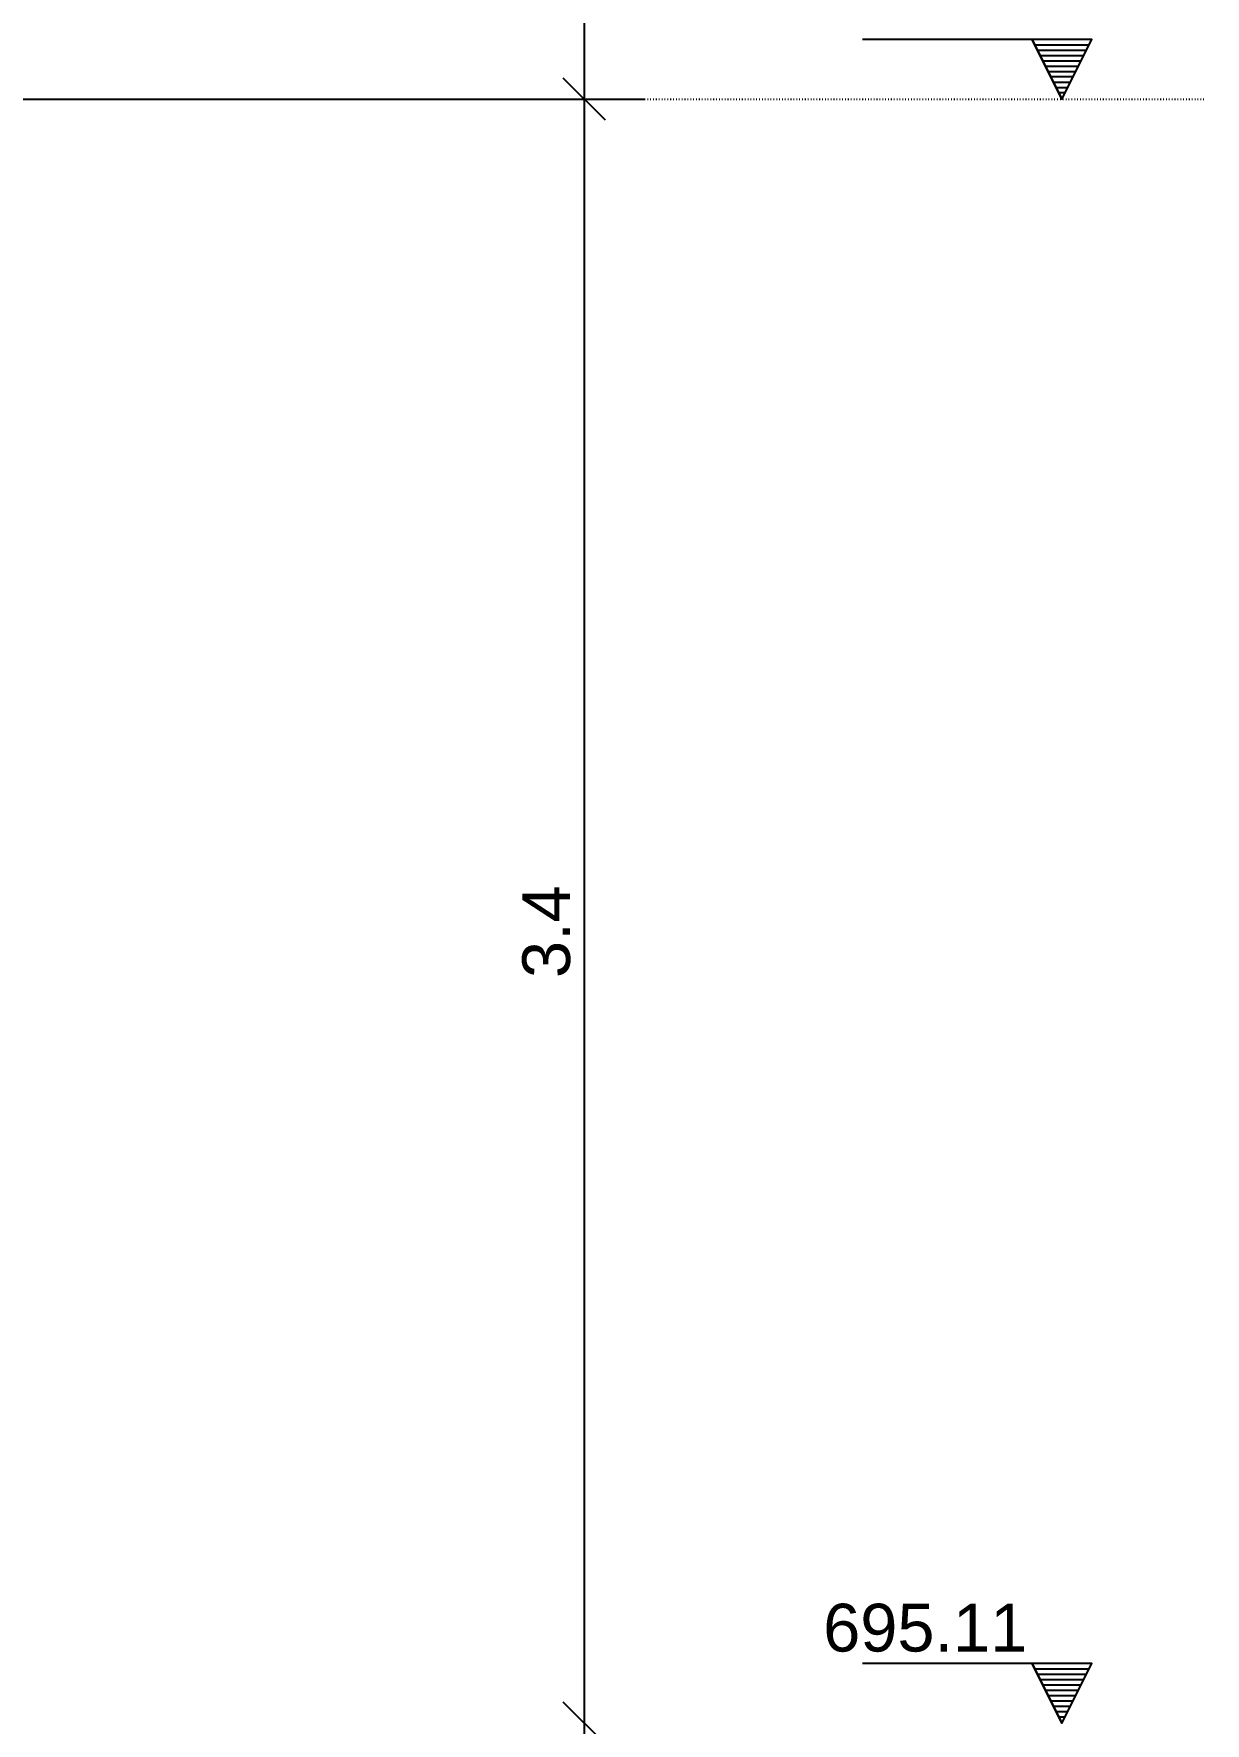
# Model space of a CAD drawing. Extents: x 37185 to 43130, y -8131 to -3926.
# Drawn here: x 40363.5 to 40527.1, y -7256.5 to -7020.7 of the extents above; entities that cross this region are included whole.
import ezdxf

# ---------------------------------------------------------------- set-up
doc = ezdxf.new("R2010")
doc.units = 0
doc.header["$MEASUREMENT"] = 0
doc.linetypes.add('ESTILO_TQS_0002', pattern=[0.4, 0.1, -0.3])
for name, color, linetype in [('67', 7, 'CONTINUOUS'), ('75', 9, 'CONTINUOUS'), ('79', 12, 'CONTINUOUS')]:
    doc.layers.add(name, color=color, linetype=linetype)
doc.styles.add('TQS_ARIAL', font='arial.ttf')

msp = doc.modelspace()

# ---------------------------------------------------------------- linework, layer by layer
at = {"layer": '67', "linetype": 'ESTILO_TQS_0002'}
msp.add_line((40440.4, -7029.84), (40527.07, -7029.84), dxfattribs=at)
at = {"layer": '75', "linetype": 'Continuous'}
for p, q in [((40440.4, -7038.17), (40440.4, -6844.83)), ((40440.4, -7264.84), (40440.4, -7021.5)), ((40511.24, -7021.5), (40479.24, -7021.5)), ((40507.07, -7029.84), (40502.9, -7021.5)), ((40507.07, -7029.84), (40511.24, -7021.5)), ((40503.28, -7022.25), (40510.87, -7022.25)), ((40503.65, -7022.99), (40510.49, -7022.99)), ((40504.02, -7023.73), (40510.12, -7023.73)), ((40504.39, -7024.48), (40509.75, -7024.48)), ((40504.76, -7025.22), (40509.38, -7025.22)), ((40505.13, -7025.96), (40509.01, -7025.96)), ((40443.35, -7032.78), (40437.46, -7026.89)), ((40443.35, -7032.78), (40437.46, -7026.89)), ((40505.5, -7026.7), (40508.64, -7026.7)), ((40505.88, -7027.45), (40508.26, -7027.45)), ((40506.25, -7028.19), (40507.89, -7028.19)), ((40348.74, -7029.84), (40448.74, -7029.84)), ((40348.74, -7029.84), (40448.74, -7029.84)), ((40506.62, -7028.93), (40507.52, -7028.93)), ((40440.4, -7456.83), (40440.4, -7248.17)), ((40511.24, -7248.17), (40479.24, -7248.17)), ((40507.07, -7256.5), (40502.9, -7248.17)), ((40503.28, -7248.91), (40510.87, -7248.91)), ((40503.65, -7249.66), (40510.49, -7249.66)), ((40504.02, -7250.4), (40510.12, -7250.4)), ((40507.07, -7256.5), (40511.24, -7248.17)), ((40504.39, -7251.14), (40509.75, -7251.14)), ((40504.76, -7251.89), (40509.38, -7251.89)), ((40505.13, -7252.63), (40509.01, -7252.63)), ((40443.35, -7259.45), (40437.46, -7253.56)), ((40443.35, -7259.45), (40437.46, -7253.56)), ((40505.5, -7253.37), (40508.64, -7253.37)), ((40505.88, -7254.12), (40508.26, -7254.12)), ((40506.25, -7254.86), (40507.89, -7254.86)), ((40506.62, -7255.6), (40507.52, -7255.6))]:
    msp.add_line(p, q, dxfattribs=at)
at = {"layer": '79', "linetype": 'Continuous'}
for points in [[(40502.9, -7021.5), (40507.07, -7029.84), (40511.24, -7021.5), (40502.9, -7021.5)], [(40502.9, -7248.17), (40507.07, -7256.5), (40511.24, -7248.17), (40502.9, -7248.17)]]:
    msp.add_lwpolyline(points, dxfattribs=at)

# ---------------------------------------------------------------- texts
at = {"layer": '75', "linetype": 'Continuous', "style": 'TQS_ARIAL'}
msp.add_text('3.4', height=6.667, rotation=90, dxfattribs=at).set_placement((40438.4, -7152.5))
msp.add_text('695.11', height=6.667, dxfattribs=at).set_placement((40473.74, -7246.5))

doc.saveas('drawing.dxf')
